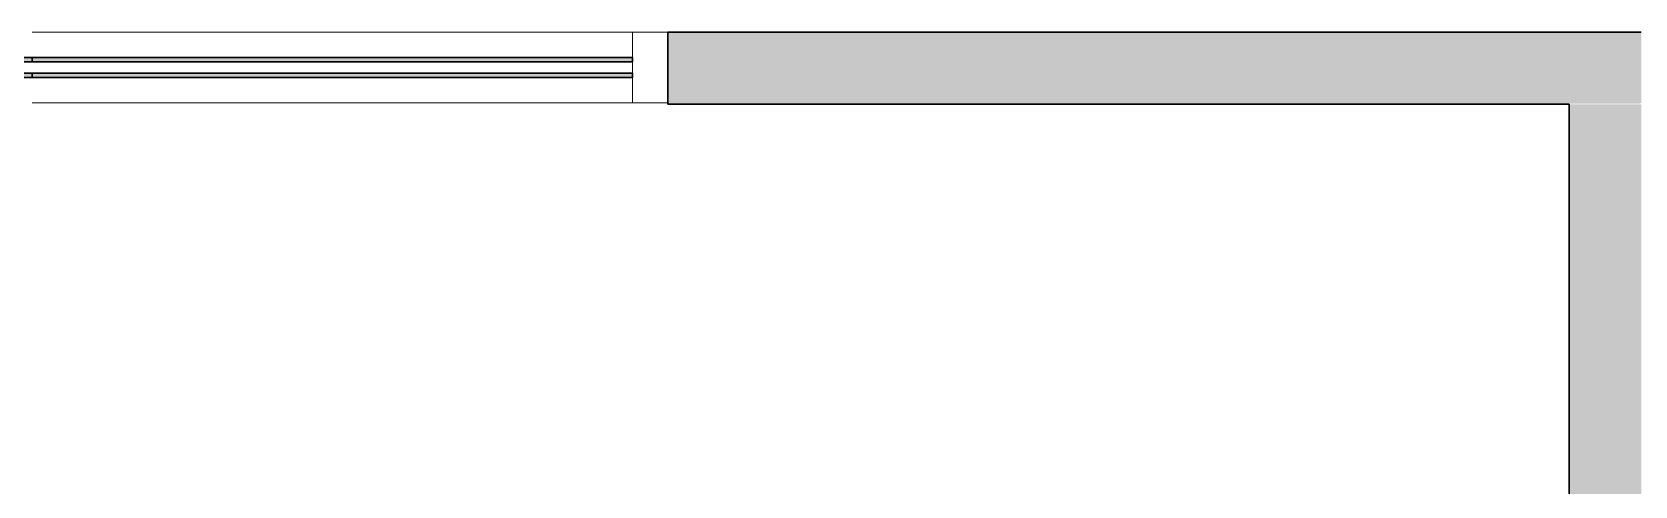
# Model space of a CAD drawing. Header units: millimetres. Extents: x 79795 to 317870, y -36033 to 97293.
# Drawn here: x 165503 to 167772, y 26265 to 26907 of the extents above; entities that cross this region are included whole.
import ezdxf

# ---------------------------------------------------------------- set-up
doc = ezdxf.new("R2010")
doc.units = ezdxf.units.MM
doc.header["$MEASUREMENT"] = 0
for name, color, linetype, lineweight in [('CSM-STL-XX-ZZ-M3-A-XXXX-00001_detached _19_04_21__rvt-1-Level 4$0$A-GLAZ-CURT', 7, 'CONTINUOUS', 9), ('CSM-STL-XX-ZZ-M3-A-XXXX-00001_detached _19_04_21__rvt-1-Level 4$0$A-GLAZ-CWMG', 7, 'CONTINUOUS', 9), ('CSM-STL-XX-ZZ-M3-A-XXXX-00001_detached _19_04_21__rvt-1-Level 4$0$A-WALL-PATT', 7, 'CONTINUOUS', 9), ('CSM-STL-XX-ZZ-M3-A-XXXX-00001_detached _19_04_21__rvt-1-Level 4$0$I-WALL', 7, 'CONTINUOUS', 9)]:
    doc.layers.add(name, color=color, linetype=linetype, lineweight=lineweight)

msp = doc.modelspace()

# ---------------------------------------------------------------- hatches: boundary and pattern name
at = {"layer": 'CSM-STL-XX-ZZ-M3-A-XXXX-00001_detached _19_04_21__rvt-1-Level 4$0$A-GLAZ-CURT'}
h = msp.add_hatch(color=256, dxfattribs=at)
h.paths.add_polyline_path([(164602.6, 26871.3), (164602.6, 26865.3), (165502.6, 26865.3), (165502.6, 26871.3), (164985.6, 26871.3)], flags=0)
h.paths.add_polyline_path([(164602.6, 26849.3), (164602.6, 26843.3), (165502.6, 26843.3), (165502.6, 26849.3), (164985.6, 26849.3)], flags=0)
h = msp.add_hatch(color=256, dxfattribs=at)
h.paths.add_polyline_path([(165502.6, 26871.3), (165502.6, 26865.3), (166352.6, 26865.3), (166352.6, 26871.3), (166127.5, 26871.3)], flags=0)
h.paths.add_polyline_path([(165502.6, 26849.3), (165502.6, 26843.3), (166352.6, 26843.3), (166352.6, 26849.3), (166127.5, 26849.3)], flags=0)
at = {"layer": 'CSM-STL-XX-ZZ-M3-A-XXXX-00001_detached _19_04_21__rvt-1-Level 4$0$A-WALL-PATT'}
for points in [[(167556.8, 26805.3), (167780.8, 26806.3), (167780.8, 26907.3), (166402.6, 26907.3), (166402.6, 26805.3), (166958.8, 26805.3)], [(167780.8, 15707.3), (167780.8, 26805.3), (167678.8, 26805.3), (167678.8, 15707.3)]]:
    msp.add_hatch(color=256, dxfattribs=at).paths.add_polyline_path(points, flags=0)

# ---------------------------------------------------------------- linework, layer by layer
at = {"layer": 'CSM-STL-XX-ZZ-M3-A-XXXX-00001_detached _19_04_21__rvt-1-Level 4$0$A-GLAZ-CURT', "lineweight": 30}
for p, q in [((165502.6, 26871.3), (164602.6, 26871.3)), ((166352.6, 26871.3), (165502.6, 26871.3)), ((165502.6, 26871.3), (165502.6, 26865.3)), ((165502.6, 26865.3), (165502.6, 26871.3)), ((166352.6, 26865.3), (166352.6, 26871.3)), ((164602.6, 26865.3), (165502.6, 26865.3)), ((165502.6, 26849.3), (164602.6, 26849.3)), ((165502.6, 26865.3), (166352.6, 26865.3)), ((166352.6, 26849.3), (165502.6, 26849.3)), ((165502.6, 26849.3), (165502.6, 26843.3)), ((165502.6, 26843.3), (165502.6, 26849.3)), ((166352.6, 26843.3), (166352.6, 26849.3)), ((164602.6, 26843.3), (165502.6, 26843.3)), ((165502.6, 26843.3), (166352.6, 26843.3))]:
    msp.add_line(p, q, dxfattribs=at)
at = {"layer": 'CSM-STL-XX-ZZ-M3-A-XXXX-00001_detached _19_04_21__rvt-1-Level 4$0$A-GLAZ-CWMG'}
for p, q in [((165502.6, 26907.3), (166352.6, 26907.3)), ((165502.6, 26807.3), (166352.6, 26807.3))]:
    msp.add_line(p, q, dxfattribs=at)
at = {"layer": 'CSM-STL-XX-ZZ-M3-A-XXXX-00001_detached _19_04_21__rvt-1-Level 4$0$A-GLAZ-CWMG', "lineweight": 20}
for p, q in [((166402.6, 26907.3), (166352.6, 26907.3)), ((166352.6, 26907.3), (166352.6, 26807.3)), ((166402.6, 26807.3), (166402.6, 26907.3)), ((166352.6, 26807.3), (166402.6, 26807.3))]:
    msp.add_line(p, q, dxfattribs=at)
at = {"layer": 'CSM-STL-XX-ZZ-M3-A-XXXX-00001_detached _19_04_21__rvt-1-Level 4$0$I-WALL', "lineweight": 30}
for p, q in [((167780.8, 26907.3), (166402.6, 26907.3)), ((166402.6, 26907.3), (166402.6, 26805.3)), ((166402.6, 26805.3), (167678.8, 26805.3)), ((167678.8, 26805.3), (167678.8, 20559.3))]:
    msp.add_line(p, q, dxfattribs=at)

doc.saveas('drawing.dxf')
